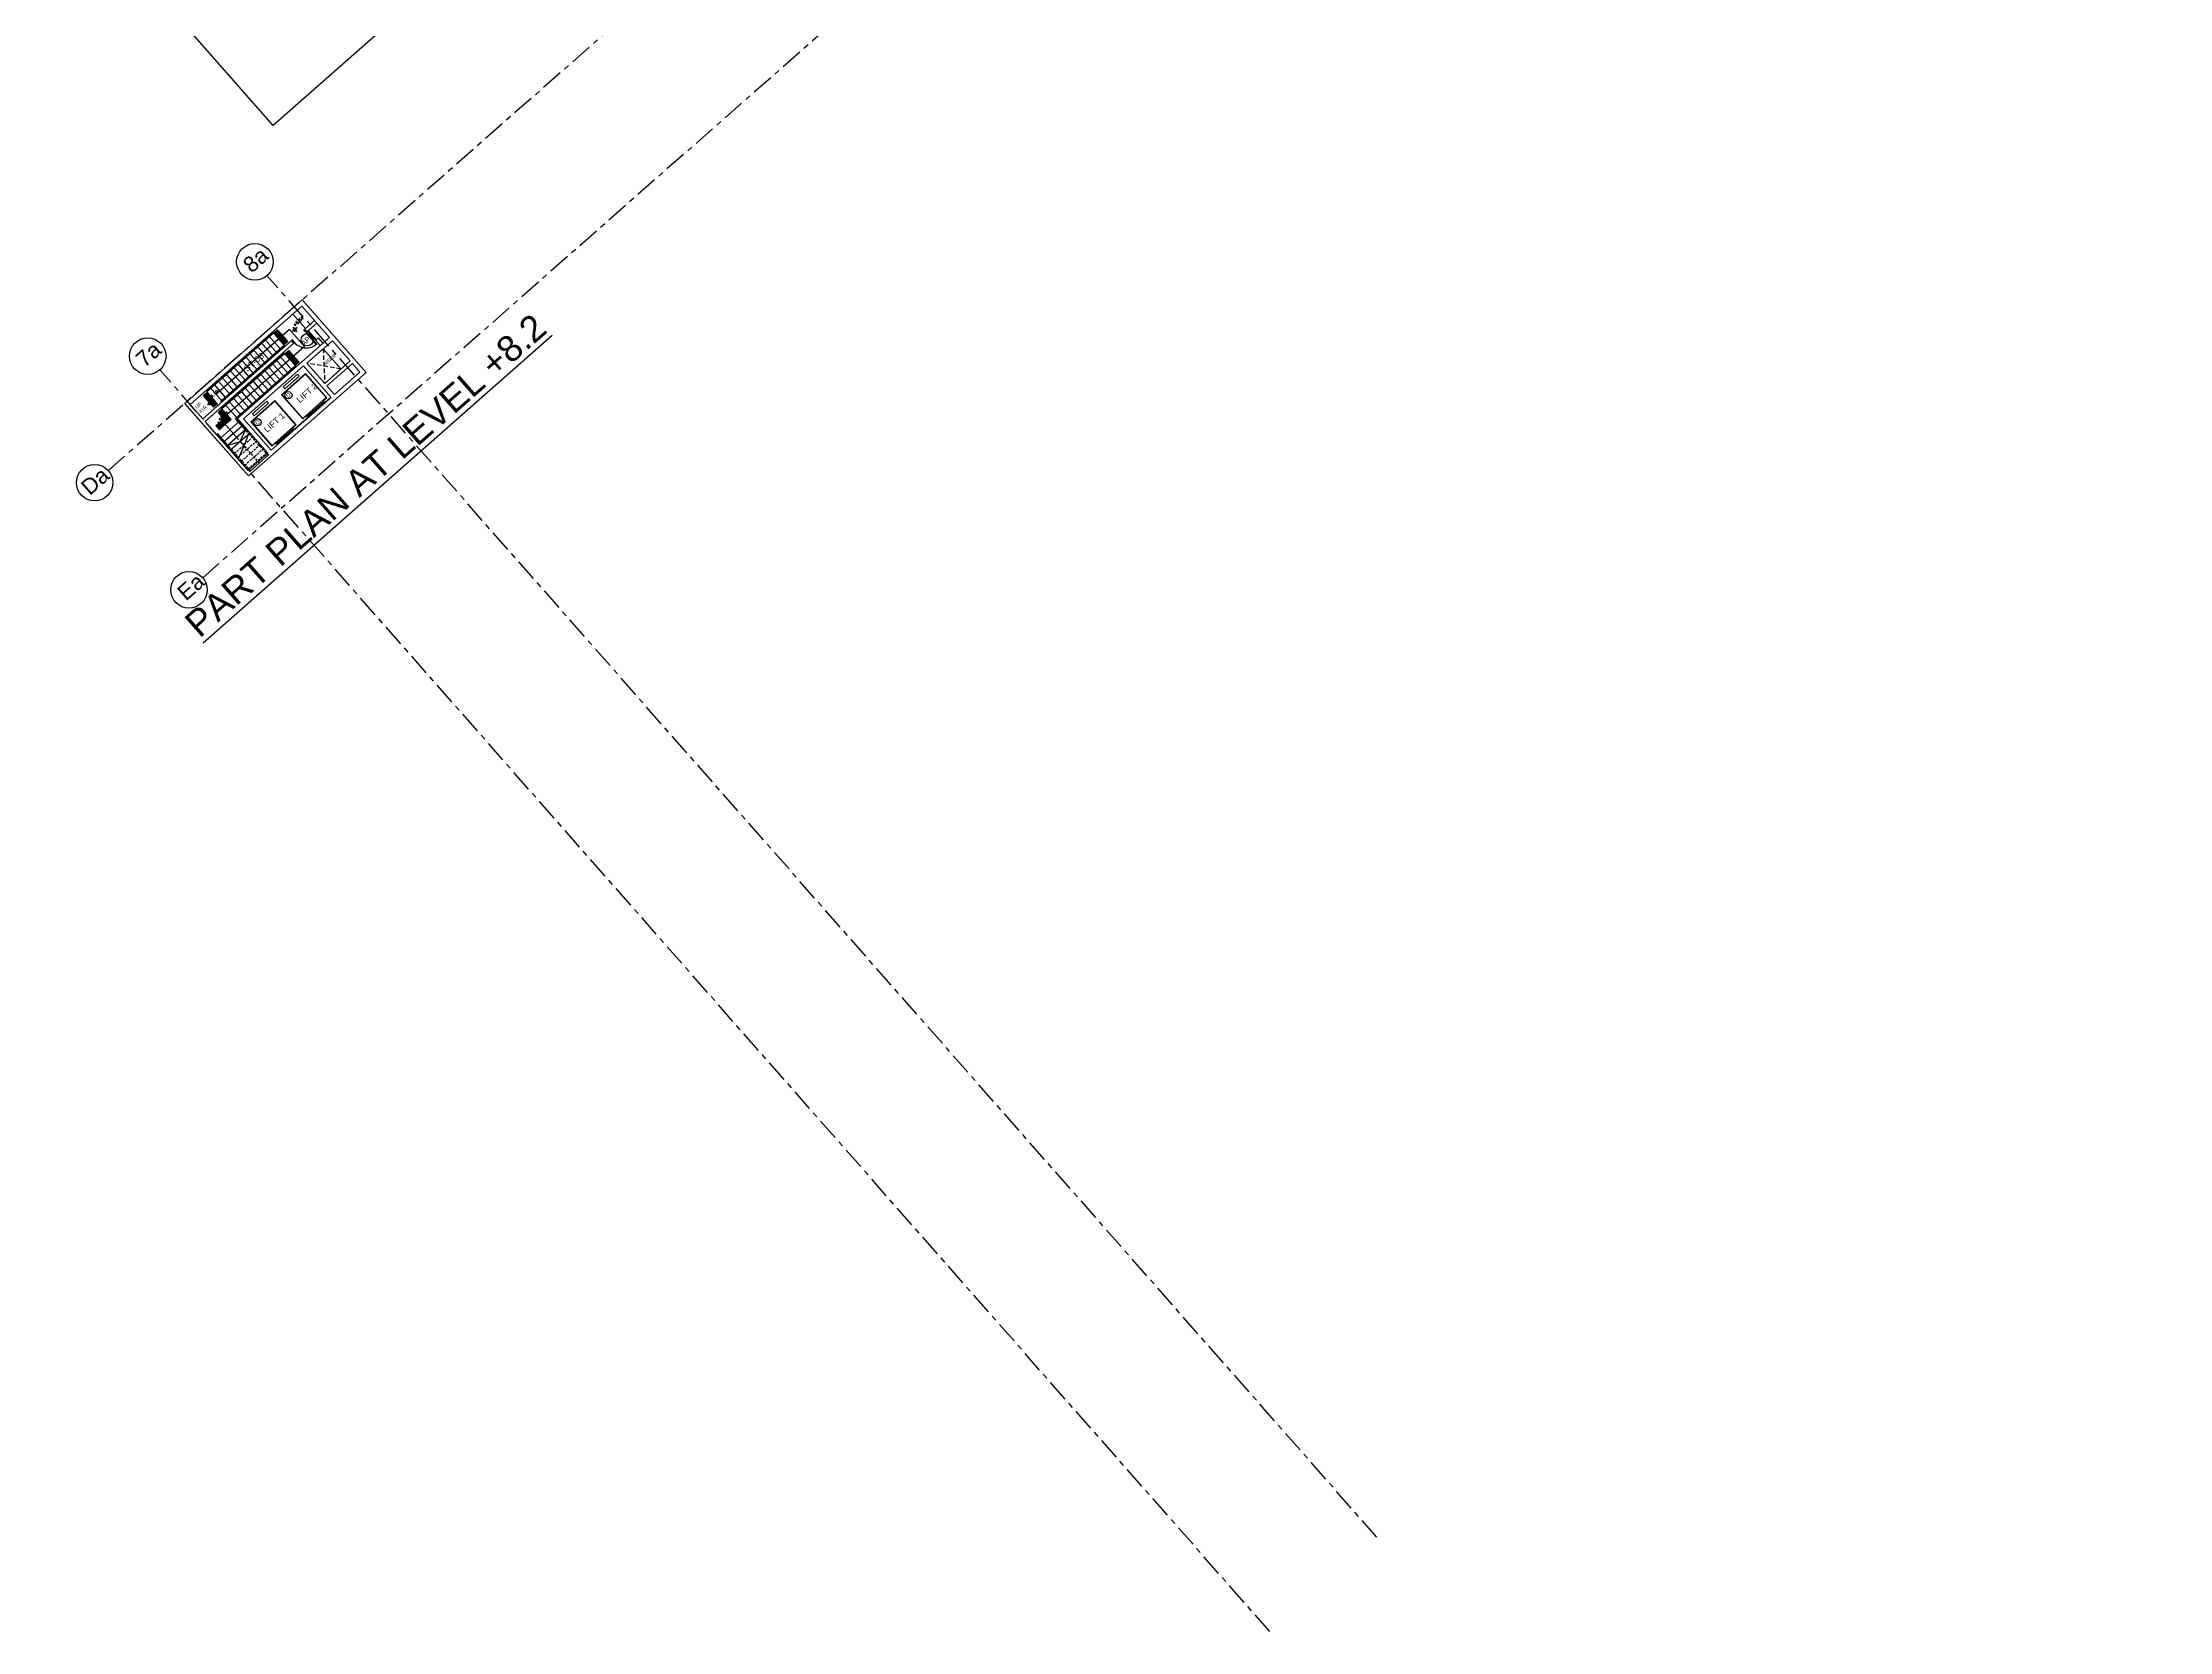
# Model space of a CAD drawing. Header units: millimetres. Extents: x 833681652 to 834427839, y 817425676 to 818089765.
# Drawn here: x 834305640 to 834427839, y 817820339 to 817911593 of the extents above; entities that cross this region are included whole.
import ezdxf
from ezdxf.enums import TextEntityAlignment as Align

# ---------------------------------------------------------------- set-up
doc = ezdxf.new("R2010")
doc.units = ezdxf.units.MM
doc.header["$LTSCALE"] = 100
doc.linetypes.add('Grid Line', pattern=[22.225, 12.7, -3.175, 3.175, -3.175])
doc.linetypes.add('HIDDENX2', pattern=[19.05, 12.7, -6.35])
for name, color, linetype in [('+C-201', 201, 'Continuous'), ('A-COLS', 3, 'Continuous'), ('DLN020__', 6, 'Continuous'), ('DLN0401_', 7, 'Continuous'), ('DLN051__', 7, 'Continuous'), ('DLN220__', 7, 'Continuous'), ('DLN240__', 1, 'Continuous'), ('DLN410__', 6, 'Continuous'), ('FITDOOR', 7, 'Continuous'), ('LEVEL', 7, 'Continuous'), ('MARK', 7, 'Continuous')]:
    doc.layers.add(name, color=color, linetype=linetype)
for name, color, linetype, lineweight in [('A-EQPM', 6, 'Continuous', 9), ('A-GENM', 6, 'Continuous', 9), ('A-WALL', 7, 'Continuous', 9), ('DLN040__', 3, 'Continuous', 0), ('Tactile', 251, 'Continuous', 5)]:
    doc.layers.add(name, color=color, linetype=linetype, lineweight=lineweight)
doc.styles.add('romans', font='romans.shx')
doc.styles.get("Standard").update_dxf_attribs({"font": 'swiss.ttf'})
doc.styles.add('Swis721tBT', font='swissl.ttf')

# ---------------------------------------------------------------- blocks, each defined once
blk = doc.blocks.new('A$C4CC613D4')
at = {"layer": 'DLN020__', "linetype": 'Grid Line'}
for p, q in [((-1750, -61505), (-1750, 35012)), ((6450, -61505), (6450, 35012))]:
    blk.add_line(p, q, dxfattribs=at)
blk = doc.blocks.new('A$C0D8621D4')
at = {"layer": 'DLN020__', "linetype": 'Continuous'}
for centre in [(0, 1050), (8200, 1050)]:
    blk.add_circle(centre, 1050, dxfattribs=at)
at = {"layer": 'DLN051__', "char_height": 900, "attachment_point": 1}
for s, insert in [('7a', (-593, 1558)), ('8a', (7607, 1558))]:
    blk.add_mtext_dynamic_manual_height_columns(s, width=1139.35, gutter_width=1, heights=[0], dxfattribs=dict(at, insert=insert))
blk = doc.blocks.new('A$C24A857F7')
at = {"layer": 'DLN020__', "linetype": 'Grid Line'}
for p, q in [((26218, 5300), (-66148, 5300)), ((26218, -2900), (-66148, -2900))]:
    blk.add_line(p, q, dxfattribs=at)
at = {"layer": 'DLN020__', "linetype": 'Continuous'}
for centre in [(-67198, 5300), (-67198, -2900)]:
    blk.add_circle(centre, 1050, dxfattribs=at)
at = {"layer": 'DLN051__', "char_height": 900, "attachment_point": 1}
for s, insert in [('Da', (-67922, 5808)), ('Ea', (-67773, -2392))]:
    blk.add_mtext_dynamic_manual_height_columns(s, width=1139.35, gutter_width=1, heights=[0], dxfattribs=dict(at, insert=insert))
blk = doc.blocks.new('turning 1')
at = {"layer": 'Tactile'}
blk.add_lwpolyline([(0, 0), (300, 0), (300, -300), (0, -300)], close=True, dxfattribs=at)
for centre in [(30, -30), (30, -90), (30, -150), (30, -210), (30, -270), (60, -60), (60, -120), (60, -180), (60, -240), (90, -30), (90, -90), (90, -150), (90, -210), (90, -270), (120, -60), (120, -120), (120, -180), (120, -240), (150, -30), (150, -90), (150, -150), (150, -210), (150, -270), (180, -60), (180, -120), (180, -180), (180, -240), (210, -30), (210, -90), (210, -150), (210, -210), (210, -270), (240, -60), (240, -120), (240, -180), (240, -240), (270, -30), (270, -90), (270, -150), (270, -210), (270, -270)]:
    blk.add_circle(centre, 11, dxfattribs=at)
blk = doc.blocks.new('A$C62367616')
at = {"layer": 'Tactile', "ltscale": 20, "rotation": 0.02040770575071527}
for p in [(0, 450), (0, 150), (0, -150)]:
    blk.add_blockref('turning 1', p, dxfattribs=at)
blk = doc.blocks.new('A$C654B2AA9')
at = {"layer": 'Tactile', "rotation": 179.9999999234705}
blk.add_blockref('A$C62367616', (300, 450), dxfattribs=at)
blk = doc.blocks.new('*X14')
at = {"color": 0}
for p, q in [((45956, 42700), (46156, 42700)), ((45956, 42694), (46156, 42694)), ((45957, 42688), (46156, 42688)), ((45957, 42681), (46156, 42681)), ((45958, 42675), (46156, 42675)), ((45959, 42669), (46156, 42669)), ((45960, 42662), (46156, 42662)), ((45962, 42656), (46156, 42656)), ((45964, 42650), (46156, 42650)), ((45965, 42644), (46156, 42644)), ((45968, 42638), (46156, 42638)), ((45970, 42631), (46156, 42631)), ((45973, 42625), (46156, 42625)), ((45975, 42619), (46156, 42619)), ((45978, 42612), (46156, 42612)), ((45982, 42606), (46156, 42606)), ((45986, 42600), (46156, 42600)), ((45990, 42594), (46156, 42594)), ((45994, 42588), (46156, 42588)), ((45999, 42581), (46156, 42581)), ((46004, 42575), (46156, 42575)), ((46009, 42569), (46156, 42569)), ((46015, 42562), (46156, 42562)), ((46022, 42556), (46156, 42556)), ((46029, 42550), (46156, 42550)), ((46037, 42544), (46156, 42544)), ((46047, 42538), (46156, 42538)), ((46057, 42531), (46156, 42531)), ((46069, 42525), (46156, 42525)), ((46083, 42519), (46156, 42519)), ((46102, 42512), (46156, 42512)), ((46133, 42506), (46156, 42506))]:
    blk.add_line(p, q, dxfattribs=at)
blk = doc.blocks.new('*X13')
at = {"color": 0}
for p, q in [((46156, 42900), (46200, 42900)), ((46156, 42894), (46222, 42894)), ((46156, 42888), (46238, 42888)), ((46156, 42881), (46250, 42881)), ((46156, 42875), (46261, 42875)), ((46156, 42869), (46271, 42869)), ((46156, 42862), (46279, 42862)), ((46156, 42856), (46287, 42856)), ((46156, 42850), (46294, 42850)), ((46156, 42844), (46300, 42844)), ((46156, 42838), (46306, 42838)), ((46156, 42831), (46311, 42831)), ((46156, 42825), (46316, 42825)), ((46156, 42819), (46320, 42819)), ((46156, 42812), (46324, 42812)), ((46156, 42806), (46328, 42806)), ((46156, 42800), (46332, 42800)), ((46156, 42794), (46335, 42794)), ((46156, 42788), (46338, 42788)), ((46156, 42781), (46341, 42781)), ((46156, 42775), (46343, 42775)), ((46156, 42769), (46345, 42769)), ((46156, 42762), (46347, 42762)), ((46156, 42756), (46349, 42756)), ((46156, 42750), (46351, 42750)), ((46156, 42744), (46352, 42744)), ((46156, 42738), (46353, 42738)), ((46156, 42731), (46354, 42731)), ((46156, 42725), (46355, 42725)), ((46156, 42719), (46355, 42719)), ((46156, 42712), (46356, 42712)), ((46156, 42706), (46356, 42706))]:
    blk.add_line(p, q, dxfattribs=at)
blk = doc.blocks.new('ELFIN')
at = {"layer": 'LEVEL'}
for p, q in [((0, 0), (-0.5, 0)), ((0, 0.5), (0, 0)), ((0, 0), (0, -0.5)), ((0.5, 0), (0, 0))]:
    blk.add_line(p, q, dxfattribs=at)
for start, end in [(90, 180), (180, 270), (0, 90), (270, 0)]:
    blk.add_arc((0, 0), 0.25, start, end, dxfattribs=at)
at = {"layer": 'LEVEL', "xscale": 0.00125, "yscale": 0.00125, "zscale": 0.00125}
for name in ['*X13', '*X14']:
    blk.add_blockref(name, (-57.69, -53.38), dxfattribs=at)
at = {"layer": 'LEVEL', "style": 'romans'}
blk.add_attdef('ELFIN', (0.25, 0.35), '', height=0.5, dxfattribs=at)
blk = doc.blocks.new('A$C385243F0')
at = {"layer": 'Tactile', "xscale": -1, "rotation": 8.815955965246758e-08}
blk.add_blockref('A$C62367616', (0, 450), dxfattribs=at)
blk = doc.blocks.new('A$C456E18C3')
at = {"layer": 'A-EQPM'}
for p, q in [((12, -650, 0), (12, 650, 0)), ((30, 51, 0), (30, 600, 0)), ((59, -650, 0), (59, 650, 0)), ((77, 51, 0), (77, 600, 0))]:
    blk.add_line(p, q, dxfattribs=at)
at = {"layer": 'A-GENM'}
for p, q in [((49, 650, 0), (12, 650, 0)), ((49, 600, 0), (12, 600, 0)), ((49, 51, 0), (12, 51, 0)), ((49, 1, 0), (12, 1, 0)), ((49, 650, 0), (49, 1, 0)), ((96, 650, 0), (59, 650, 0)), ((96, 600, 0), (59, 600, 0)), ((96, 51, 0), (59, 51, 0)), ((96, 1, 0), (59, 1, 0)), ((96, 650, 0), (96, 1, 0)), ((149, 675, 0), (106, 675, 0)), ((106, 675, 0), (106, 650, 0)), ((174, 650, 0), (106, 650, 0)), ((106, -650, 0), (106, 650, 0)), ((149, 650, 0), (149, 925, 0)), ((149, 925, 0), (1999, 925, 0)), ((174, -900, 0), (174, 900, 0)), ((174, 900, 0), (1974, 900, 0)), ((1974, 900, 0), (1974, -900, 0)), ((1999, 925, 0), (1999, -925, 0)), ((1999, 750, 0), (1999, -750, 0)), ((49, -1, 0), (12, -1, 0)), ((49, -51, 0), (12, -51, 0)), ((49, -600, 0), (12, -600, 0)), ((49, -650, 0), (12, -650, 0)), ((30, -600, 0), (30, -51, 0)), ((49, -1, 0), (49, -650, 0)), ((96, -1, 0), (59, -1, 0)), ((96, -51, 0), (59, -51, 0)), ((96, -600, 0), (59, -600, 0)), ((96, -650, 0), (59, -650, 0)), ((77, -600, 0), (77, -51, 0)), ((96, -1, 0), (96, -650, 0)), ((174, -650, 0), (106, -650, 0)), ((106, -650, 0), (106, -675, 0)), ((149, -675, 0), (106, -675, 0)), ((149, -925, 0), (149, -650, 0)), ((1999, -925, 0), (149, -925, 0)), ((1974, -900, 0), (174, -900, 0))]:
    blk.add_line(p, q, dxfattribs=at)
blk.add_lwpolyline([(2124, 550), (2274, 550), (2274, -550), (2124, -550)], close=True, dxfattribs=at)
at = {"layer": 'A-WALL', "color": 1}
blk.add_line((0, 650, 0), (0, -650, 0), dxfattribs=at)
blk = doc.blocks.new('A$C5762321E')
at = {"layer": 'DLN040__', "color": 0, "insert": (1165497791, 63639776, -1), "char_height": 200, "attachment_point": 3, "rotation": 360}
blk.add_mtext_dynamic_manual_height_columns('RISER', width=1808.19, gutter_width=1, heights=[0], dxfattribs=at)
blk = doc.blocks.new('A$C034763DE')
at = {"layer": 'A-WALL'}
blk.add_blockref('A$C5762321E', (0, 0), dxfattribs=at)
blk = doc.blocks.new('DR1CD-flat-25')
at = {"layer": 'FITDOOR'}
for p, q in [((-900, 0), (-900, 45)), ((0, 45), (-900, 45)), ((0, 0), (0, 45)), ((-900, 0), (0, 0))]:
    blk.add_line(p, q, dxfattribs=at)
blk = doc.blocks.new('DR1CM-flat-23')
at = {"layer": 'FITDOOR', "color": 6}
blk.add_arc((0, 0), 900, 90, 180, dxfattribs=at)
blk = doc.blocks.new('DLN-Single Door - Opening 2 - 950 x2138 _WH_-1922936-Car Park_B2_F-flat-23')
at = {"layer": 'A-WALL', "lineweight": 25}
for p, q in [((-100, 500), (100, 500)), ((-100, -500), (100, -500))]:
    blk.add_line(p, q, dxfattribs=at)
at = {"layer": 'FITDOOR'}
for p, q in [((-100, 450), (-100, 500)), ((-100, 500), (-63, 500)), ((-100, 450), (-25, 450)), ((-63, 488), (-63, 500)), ((-25, 437), (-25, 450)), ((-25, 437), (100, 437)), ((62, 500), (100, 500)), ((62, 488), (62, 500)), ((100, 437), (100, 500)), ((-100, -450), (-25, -450)), ((-100, -450), (-100, -500)), ((-100, -500), (-63, -500)), ((-63, -488), (-63, -500)), ((-25, -438), (100, -438)), ((-25, -438), (-25, -450)), ((62, -488), (62, -500)), ((62, -500), (100, -500)), ((100, -438), (100, -500))]:
    blk.add_line(p, q, dxfattribs=at)
at = {"layer": 'A-WALL'}
for name in ['DR1CM-flat-23', 'DR1CD-flat-25']:
    blk.add_blockref(name, (-100, -450), dxfattribs=at)
blk = doc.blocks.new('DLN-Single Door - Opening 5 -  950 x 2025 _WH_-1665005-Car Park_B2_F-flat-23')
at = {"layer": 'A-WALL'}
blk.add_blockref('DLN-Single Door - Opening 2 - 950 x2138 _WH_-1922936-Car Park_B2_F-flat-23', (0, 5), dxfattribs=at)
blk = doc.blocks.new('A$C73E368C2')
at = {"layer": 'A-WALL', "rotation": 89.99998046238247}
blk.add_blockref('DLN-Single Door - Opening 5 -  950 x 2025 _WH_-1665005-Car Park_B2_F-flat-23', (1165497061, 63641848, 0), dxfattribs=at)
blk = doc.blocks.new('DRNO')
at = {"layer": 'MARK'}
blk.add_circle((0, 0), 1, dxfattribs=at)
at = {"layer": 'MARK', "style": 'romans'}
blk.add_attdef('DRNO', text='', height=0.6, dxfattribs=at).set_placement((0, 0), align=Align.MIDDLE)

msp = doc.modelspace()

# ---------------------------------------------------------------- hatches: boundary and pattern name
at = {"layer": '+C-201'}
h = msp.add_hatch(color=256, dxfattribs=at)
h.dxf.hatch_style = 1
h.paths.add_polyline_path([(834320871.3, 817895020.9), (834320908.8, 817895053.9), (834321371.3, 817894528.4), (834321333.8, 817894495.4)])
h = msp.add_hatch(color=256, dxfattribs=at)
h.dxf.hatch_style = 1
h.paths.add_polyline_path([(834319524.6, 817894208.6), (834315867.9, 817890991.2), (834315894.3, 817890961.2), (834319551, 817894178.5)])
h = msp.add_hatch(color=256, dxfattribs=at)
h.dxf.hatch_style = 1
h.paths.add_polyline_path([(834315907.5, 817890599), (834319510.8, 817893770.1), (834319537.3, 817893740.1), (834315934, 817890568.9)])
h = msp.add_hatch(color=256, dxfattribs=at)
h.dxf.hatch_style = 1
h.paths.add_polyline_path([(834320158.2, 817893034.6), (834316750.1, 817890035.2), (834316720.1, 817890008.7), (834317499.6, 817889122.9), (834317529.7, 817889149.3), (834316776.5, 817890005.1), (834320184.6, 817893004.5)])
h = msp.add_hatch(color=256, dxfattribs=at)
h.dxf.hatch_style = 1
h.paths.add_polyline_path([(834315670.9, 817889112), (834315700.9, 817889138.4), (834316890.1, 817887787.2), (834316860.1, 817887760.8)])

# ---------------------------------------------------------------- linework, layer by layer
at = {"color": 2}
msp.add_lwpolyline([(834427839, 818002704.1), (834318889.5, 817906820.3), (834242269.6, 817993880.9), (834351219.2, 818089764.7)], close=True, dxfattribs=at)
at = {"layer": 'A-COLS'}
for p, q in [((834320871.3, 817895020.9, -0.4), (834321598, 817894195.1, -0.4)), ((834321333.8, 817894495.4, -0.4), (834321483.9, 817894627.5, -0.4)), ((834321483.9, 817894627.5, -0.4), (834321748.2, 817894327.3, -0.4)), ((834322187, 817891183.4, -0.1), (834319991.3, 817889250.9, -0.1))]:
    msp.add_line(p, q, dxfattribs=at)
at = {"layer": 'A-WALL', "color": 3}
for p, q in [((834313806.1, 817890867.7, 0), (834320562.2, 817896813.6, 0.1)), ((834314121.4, 817890812.2, 0.1), (834320539.7, 817896460.8, 0.1)), ((834322125.3, 817894659.2, 0), (834320539.7, 817896460.8, 0.1)), ((834324228.9, 817892647.4, 0), (834320595.3, 817896776.1, 0.1)), ((834314848.2, 817889986.3, 0.1), (834319950.9, 817894477.2, -0.4)), ((834320083, 817894327.1, -0.4), (834314980.3, 817889836.2, 0.1)), ((834317491.1, 817890580.7, 0), (834322125.3, 817894659.2, 0)), ((834319950.9, 817894477.2, -0.4), (834320083.2, 817894327.2, -0.4)), ((834317472.7, 817886701.4, -0.1), (834313839.1, 817890830.2, 0)), ((834314848.2, 817889986.3, 0.1), (834314121.4, 817890812.2, 0.1)), ((834316833, 817890001.5, 0), (834317489.8, 817890579.6, 0)), ((834318550.7, 817888049.7, -0.1), (834316833, 817890001.6, 0)), ((834318550.7, 817888049.7, -0.1), (834316833, 817890001.5)), ((834317424.7, 817887058.8, 0.1), (834314982.6, 817889833.6, 0.1)), ((834318649.8, 817887937.1, -0.1), (834317523.8, 817886946.1, 0.1))]:
    msp.add_line(p, q, dxfattribs=at)
at = {"layer": 'A-WALL'}
for p, q in [((834320739.2, 817895171, -0.4), (834320012.4, 817895996.8)), ((834320701.7, 817895137.9, -0.4), (834321266.5, 817895635, 0.1)), ((834320833.8, 817894987.8, -0.4), (834321398.6, 817895484.9, 0.1)), ((834320623.5, 817893337.5, -3.1), (834320623.9, 817893337.9, -3.1)), ((834320623.9, 817893337.8, 0), (834320623.9, 817893337.9, 0))]:
    msp.add_line(p, q, dxfattribs=at)
for points in [[(834320562.2, 817896813.6), (834313806.1, 817890867.7), (834317472.7, 817886701.4), (834324228.9, 817892647.4)], [(834320083.2, 817894327.2), (834319950.9, 817894477.2), (834314848.2, 817889986.3), (834314121.4, 817890812.2), (834320539.7, 817896460.8), (834322125.3, 817894659.2), (834317491.1, 817890580.7), (834316833, 817890001.6), (834318550.7, 817888049.7), (834318583.7, 817888012.2), (834317457.7, 817887021.2), (834314980.3, 817889836.2)], [(834320826.7, 817893183.2), (834321762.9, 817894006.7), (834322787.5, 817892844.6), (834321850.7, 817892019.7)], [(834320639, 817893018), (834322224.5, 817891216.4), (834318771.4, 817888177.4), (834317185.8, 817889979)], [(834321982.8, 817891869.5), (834323446.6, 817893157.8), (834323876, 817892669.9), (834322412.2, 817891381.6)]]:
    msp.add_lwpolyline(points, close=True, dxfattribs=at)
at = {"layer": 'A-WALL', "color": 3, "elevation": 0}
msp.add_lwpolyline([(834320826.7, 817893183.2), (834322290.5, 817894471.5), (834323314.5, 817893307.9), (834321850.7, 817892019.7)], close=True, dxfattribs=at)
at = {"layer": 'A-WALL', "color": 3}
for points in [[(834322224.5, 817891216.4), (834318771.4, 817888177.4), (834317185.8, 817889979), (834320639, 817893018)], [(834323446.6, 817893157.8), (834321982.8, 817891869.5), (834322412.2, 817891381.6), (834323876, 817892669.9)]]:
    msp.add_lwpolyline(points, close=True, dxfattribs=at)
msp.add_lwpolyline([(834317472.7, 817886701.4), (834324228.9, 817892647.4)], dxfattribs=at)
at = {"layer": 'A-WALL', "color": 3, "elevation": 0.1}
msp.add_lwpolyline([(834314980.3, 817889836.2), (834317424.7, 817887058.8)], dxfattribs=at)
at = {"layer": 'DLN0401_', "color": 0}
msp.add_circle((834320843.2, 817894520.3), 350, dxfattribs=at)
at = {"layer": 'DLN220__', "color": 4, "linetype": 'HIDDENX2', "ltscale": 0.2}
for p, q in [((834321763.4, 817894007.2, -0.3), (834321850.7, 817892019.7, 2)), ((834322787.2, 817892843.9, 0), (834320826.6, 817893183.3, 0.1))]:
    msp.add_line(p, q, dxfattribs=at)
at = {"layer": 'DLN240__', "color": 1}
for p, q in [((834315053.5, 817891583.6, -0.1), (834318874.9, 817894946.8, -0.1)), ((834315082.1, 817891551.1, -0.1), (834318903.5, 817894914.3, -0.1)), ((834319833, 817895106.1, -0.3), (834315610.8, 817891390.2, -0.1)), ((834319352.2, 817893950.3, -0.1), (834318625.5, 817894776.1, -0.1)), ((834319352.2, 817893950.3, -0.1), (834318625.5, 817894776.1, -0.1)), ((834320691.9, 817894130.3, -0.3), (834319833, 817895106.1, -0.3)), ((834315897.9, 817891017.6, -0.1), (834319524.6, 817894208.6, -0.1)), ((834320691.9, 817894130.3, -0.3), (834315906.6, 817889918.9, -0.3)), ((834315907.5, 817890599, -0.7), (834319510.8, 817893770.1, -0.7)), ((834315934, 817890569, -0.6), (834319537.3, 817893740.1, -0.6)), ((834315947.8, 817891007.4, -0.1), (834319549.9, 817894179.8, -0.1)), ((834318001, 817892761.1, -0.1), (834317274.3, 817893586.9, -0.1)), ((834318001, 817892761.1, -0.1), (834317274.3, 817893586.9, -0.1)), ((834318226.2, 817892959.3, -0.1), (834317499.5, 817893785.1, -0.1)), ((834318226.2, 817892959.3, -0.1), (834317499.5, 817893785.1, -0.1)), ((834318451.4, 817893157.5, -0.1), (834317724.7, 817893983.3, -0.1)), ((834318451.4, 817893157.5, -0.1), (834317724.7, 817893983.3, -0.1)), ((834318676.6, 817893355.7, -0.1), (834317949.9, 817894181.5, -0.1)), ((834318676.6, 817893355.7, -0.1), (834317949.9, 817894181.5, -0.1)), ((834318901.8, 817893553.9, -0.1), (834318175.1, 817894379.7, -0.1)), ((834318901.8, 817893553.9, -0.1), (834318175.1, 817894379.7, -0.1)), ((834318901.8, 817893553.9, -0.1), (834318175.1, 817894379.7, -0.1)), ((834319127, 817893752.1, -0.1), (834318400.3, 817894577.9, -0.1)), ((834319127, 817893752.1, -0.1), (834318400.3, 817894577.9, -0.1)), ((834319985.9, 817892776.3, 0), (834319259.2, 817893602, -0.7)), ((834319510.8, 817893770.1, -0.7), (834319537.3, 817893740.1, 0.2)), ((834319524.6, 817894208.6, -0.1), (834319549.9, 817894179.8, -0.1)), ((834316649.8, 817891572, -0.1), (834315923.1, 817892397.7, -0.1)), ((834316649.8, 817891572, -0.1), (834315923.1, 817892397.7, -0.1)), ((834316875, 817891770.2, -0.1), (834316148.3, 817892595.9, -0.1)), ((834316875, 817891770.2, -0.1), (834316148.3, 817892595.9, -0.1)), ((834317100.2, 817891968.4, -0.1), (834316373.5, 817892794.1, -0.1)), ((834317100.2, 817891968.4, -0.1), (834316373.5, 817892794.1, -0.1)), ((834317325.4, 817892166.5, -0.1), (834316598.7, 817892992.3, -0.1)), ((834317325.4, 817892166.5, -0.1), (834316598.7, 817892992.3, -0.1)), ((834316720.1, 817890008.7, -0.1), (834320158.2, 817893034.6, 0)), ((834316776.5, 817890005.1, 0), (834320184.6, 817893004.5, 0)), ((834317550.6, 817892364.7, -0.1), (834316823.9, 817893190.5, -0.1)), ((834317550.6, 817892364.7, -0.1), (834316823.9, 817893190.5, -0.1)), ((834317775.8, 817892562.9, -0.1), (834317049.1, 817893388.7, -0.1)), ((834317775.8, 817892562.9, -0.1), (834317049.1, 817893388.7, -0.1)), ((834317775.8, 817892562.9, 0), (834317775.8, 817892563, 0)), ((834318634.6, 817891587.1, 0.5), (834317907.9, 817892412.8, -0.2)), ((834318859.8, 817891785.3, 0.5), (834318133.1, 817892611, -0.2)), ((834318859.8, 817891785.3, 0.5), (834318133.1, 817892611, -0.2)), ((834319085, 817891983.5, 0.5), (834318358.3, 817892809.2, -0.2)), ((834319310.2, 817892181.7, 0), (834318583.5, 817893007.4, -0.7)), ((834319310.2, 817892181.7, 0), (834318583.5, 817893007.4, -0.7)), ((834319310.3, 817892181.6), (834318583.6, 817893007.4, -0.7)), ((834319535.4, 817892379.9, 0), (834318808.7, 817893205.6, -0.7)), ((834319535.4, 817892379.9, 0), (834318808.7, 817893205.6, -0.7)), ((834318910.3, 817893241.6, 0), (834318910.2, 817893241.6, 0)), ((834318910.3, 817893241.6), (834318910.3, 817893241.6)), ((834319760.6, 817892578.1, 0), (834319033.9, 817893403.8, -0.7)), ((834320158.2, 817893034.6, 0), (834320184.6, 817893004.5, 0.8)), ((834320258.5, 817892683.2, -0.3), (834320258.5, 817892683.2, -0.3)), ((834315974.2, 817890977.4, -0.1), (834315247.4, 817891803.1, -0.1)), ((834316199.4, 817891175.6, -0.1), (834315472.6, 817892001.3, -0.1)), ((834316199.4, 817891175.6, -0.1), (834315472.6, 817892001.3, -0.1)), ((834316424.6, 817891373.8, -0.1), (834315697.8, 817892199.5, -0.1)), ((834316424.6, 817891373.8, -0.1), (834315697.8, 817892199.5, -0.1)), ((834317283.4, 817890397.9, 0.5), (834316556.7, 817891223.6, -0.2)), ((834317508.6, 817890596.1, 0.5), (834316781.9, 817891421.8, -0.2)), ((834317508.6, 817890596.1, 0.5), (834316781.9, 817891421.8, -0.2)), ((834317733.8, 817890794.3, 0.5), (834317007.1, 817891620, -0.2)), ((834317959, 817890992.5, 0.5), (834317232.3, 817891818.2, -0.2)), ((834318184.2, 817891190.7, 0.5), (834317457.5, 817892016.4, -0.2)), ((834318184.2, 817891190.7, 0.5), (834317457.5, 817892016.4, -0.2)), ((834318409.4, 817891388.9, 0.5), (834317682.7, 817892214.6, -0.2)), ((834316914.1, 817888774.1, -0.2), (834315906.6, 817889918.9, -0.3)), ((834315907.5, 817890599, -0.7), (834315934, 817890569, -0.6)), ((834316833, 817890001.5), (834316106.3, 817890827.2, 0)), ((834317058.2, 817890199.7, 0.5), (834316331.5, 817891025.4, -0.2)), ((834317433.6, 817889198, -0.1), (834316720, 817890008.8, -0.1)), ((834317463.6, 817889224.4, 0), (834316776.5, 817890005.1, 0)), ((834315700.9, 817889138.4, 0.1), (834315670.9, 817889112, 0.1)), ((834316397.6, 817888286.3, 0.1), (834315670.9, 817889112, 0.1)), ((834316427.6, 817888312.7, 0.1), (834315700.9, 817889138.4, 0.1)), ((834316965.1, 817889851.4), (834315839.1, 817888860.4, 0.1)), ((834315869.1, 817888886.8, 0.1), (834315899.1, 817888913.2, 0.1)), ((834317163.3, 817889626.2), (834316037.3, 817888635.2, 0.1)), ((834317163.3, 817889626.2), (834316037.3, 817888635.2, 0.1)), ((834317361.5, 817889401), (834316235.5, 817888410, 0.1)), ((834317559.7, 817889175.8), (834316433.7, 817888184.8, 0.1)), ((834317515.9, 817889225.6, 0), (834317237.6, 817888509.7, -0.1)), ((834317180.7, 817888364.7, -0.1), (834316879, 817887678.7, 0))]:
    msp.add_line(p, q, dxfattribs=at)
at = {"layer": 'DLN240__'}
for p, q in [((834318903.5, 817894914.3, -0.1), (834318874.9, 817894946.8, -0.1)), ((834315053.5, 817891583.6, -0.1), (834315082.1, 817891551.1, -0.1)), ((834315921.2, 817890930.7, 0.3), (834315894.3, 817890961.2, -0.1))]:
    msp.add_line(p, q, dxfattribs=at)
at = {"layer": 'DLN240__', "color": 1, "linetype": 'HIDDENX2', "ltscale": 0.1}
for p, q in [((834317757.9, 817888950.6), (834316631.9, 817887959.6, 0.1)), ((834317956.1, 817888725.4), (834316830.1, 817887734.4, 0.1)), ((834316996.7, 817888680.3, 0), (834318086.8, 817887441.6)), ((834318589.7, 817887884.3, -0.1), (834317499.6, 817889122.9, -0.1)), ((834318619.8, 817887910.7, -0.1), (834317529.7, 817889149.3, 0)), ((834317553.8, 817886972.6, 0.1), (834316463.7, 817888211.2, 0.1)), ((834317583.8, 817886999, 0.1), (834316493.7, 817888237.6, 0.1)), ((834318154.3, 817888500.1), (834317028.3, 817887509.2, 0.1)), ((834318352.5, 817888274.9), (834317226.5, 817887284, 0.1)), ((834318550.7, 817888049.7), (834317424.7, 817887058.7, 0.1)), ((834318550.7, 817888049.7), (834317424.7, 817887058.7, 0.1))]:
    msp.add_line(p, q, dxfattribs=at)
at = {"layer": 'DLN240__', "color": 0}
for p, q in [((834317237.6, 817888509.7, -0.1), (834317085.3, 817888579.6, -0.1)), ((834317085.3, 817888579.6, -0.1), (834317341.7, 817888290.8, -0.1)), ((834317341.7, 817888290.8, -0.1), (834317180.7, 817888364.7, -0.1))]:
    msp.add_line(p, q, dxfattribs=at)
at = {"layer": 'DLN240__', "color": 3, "elevation": 0}
msp.add_lwpolyline([(834316295.5, 817888462.8), (834316996.7, 817888680.3), (834317301.5, 817889348.1)], dxfattribs=at)
at = {"layer": 'DLN240__', "extrusion": (-3.02087e-05, -2.6586e-05, 1)}
for centre in [(834315924, 817890986.6, -46948.1), (834315973.8, 817890976.4, -46948.1)]:
    msp.add_arc(centre, 40, 131.341166, 221.350265, dxfattribs=at)
at = {"layer": 'DLN410__'}
for p, q in [((834321333.8, 817894495.4, -0.4), (834320871.3, 817895020.9, -0.4)), ((834321352.5, 817894511.9, -0.4), (834320890.1, 817895037.4, -0.4)), ((834321371.3, 817894528.4, -0.4), (834320908.8, 817895053.9, -0.4))]:
    msp.add_line(p, q, dxfattribs=at)
at = {"layer": 'Tactile', "elevation": -0.4}
msp.add_lwpolyline([(834315947.8, 817890553.3), (834315722.6, 817890355.1), (834315854, 817890205.7), (834316079.2, 817890403.9)], close=True, dxfattribs=at)
at = {"layer": 'Tactile'}
for centre in [(834315777.5, 817890338.1, -0.4), (834315780.2, 817890380.4, -0.4), (834315817.1, 817890293.1, -0.4), (834315819.8, 817890335.4, -0.4), (834315822.5, 817890377.7, -0.4), (834315825.2, 817890420.1, -0.4), (834315856.7, 817890248, -0.4), (834315859.4, 817890290.4, -0.4), (834315862.1, 817890332.7, -0.4), (834315864.8, 817890375, -0.4), (834315867.5, 817890417.4, -0.4), (834315870.2, 817890459.7, -0.4), (834315901.8, 817890287.7, -0.4), (834315904.5, 817890330, -0.4), (834315907.2, 817890372.3, -0.4), (834315909.9, 817890414.7, -0.4), (834315912.6, 817890457, -0.4), (834315915.3, 817890499.4, -0.4), (834315946.8, 817890327.3, -0.4), (834315949.5, 817890369.6, -0.4), (834315952.2, 817890412, -0.4), (834315954.9, 817890454.3, -0.4), (834315957.6, 817890496.7, -0.4), (834315991.9, 817890366.9, -0.4), (834315994.6, 817890409.3, -0.4), (834315997.3, 817890451.6, -0.4), (834316036.9, 817890406.6, -0.4)]:
    msp.add_circle(centre, 11, dxfattribs=at)

# ---------------------------------------------------------------- block references
for name, p, rotation in [('A$C73E368C2', (1445064.5, 121927.2), 41.35026354802992), ('A$C654B2AA9', (834320152.8, 817893040.8, 0.1), 41.35026354802992), ('A$C034763DE', (1445150.9, 122003.2), 41.35026354802992), ('A$C385243F0', (834316277.4, 817890178.7, -0.4), 131.3502635480299)]:
    msp.add_blockref(name, p, dxfattribs=dict(rotation=rotation))
at = {"layer": 'A-WALL', "rotation": 131.3502635310012}
for p in [(834321380, 817890473.2, 0.1), (834319615.9, 817888920.6, 0)]:
    msp.add_blockref('A$C456E18C3', p, dxfattribs=at)
at = {"layer": 'DLN410__', "rotation": 41.35026354802992}
for name, p in [('A$C24A857F7', (834362581.7, 817926733.8)), ('A$C0D8621D4', (834312378.2, 817892792.9)), ('A$C4CC613D4', (834336823, 817867666))]:
    msp.add_blockref(name, p, dxfattribs=at)
at = {"layer": 'LEVEL', "xscale": 349.9999999999998, "yscale": 349.9999999999998, "zscale": 349.9999999999998, "rotation": 41.35026354802992}
for p, values in [((834320132.9, 817895111.4, -0.3), {'ELFIN': '+6.64'}), ((834315247.2, 817890891.5), {'ELFIN': '+4.10'}), ((834315836, 817889688.2), {'ELFIN': '+9.01'})]:
    msp.add_blockref('ELFIN', p, dxfattribs=at).add_auto_attribs(values)
at = {"layer": 'MARK'}
ref = msp.add_blockref('DRNO', (834319765.2, 817891334.2, 0.1), dxfattribs=dict(at, xscale=209.208317563567, yscale=209.208317563567, zscale=209.208317563567, rotation=41.35026348717842))
ref.add_attrib('DRNO', 'D', dxfattribs={"height": 236.7, "rotation": 41.350265, "width": 0.8}).set_placement((834319765.2, 817891334.2, 0.1), align=Align.MIDDLE)
ref = msp.add_blockref('DRNO', (834317993.2, 817889783.2, 0.1), dxfattribs=dict(at, xscale=209.208317563567, yscale=209.208317563567, zscale=209.208317563567, rotation=41.35026348717842))
ref.add_attrib('DRNO', 'D', dxfattribs={"height": 236.7, "rotation": 41.350265, "width": 0.8}).set_placement((834317993.2, 817889783.2, 0.1), align=Align.MIDDLE)
at = {"layer": 'Tactile', "xscale": -1, "rotation": 41.35026363618951}
msp.add_blockref('A$C62367616', (834319439.8, 817894759, -0.1), dxfattribs=at)
at = {"layer": 'Tactile', "rotation": 221.3502634715003}
msp.add_blockref('A$C62367616', (834315392.1, 817891184.6, -0.1), dxfattribs=at)
at = {"layer": 'Tactile', "ltscale": 20, "extrusion": (0, 0, -1), "rotation": 318.6701440695613}
for p, zscale in [((-834316079.2, 817890403.9, 0.4), -0.9999999999999993), ((-834316277.4, 817890178.7, 0.4), -0.9999999999999996)]:
    msp.add_blockref('turning 1', p, dxfattribs=dict(at, zscale=zscale))

# ---------------------------------------------------------------- texts
at = {"layer": 'DLN0401_', "color": 3}
msp.add_text('%%UPART PLAN AT LEVEL +8.2', height=1500, rotation=41.350197, dxfattribs=at).set_placement((834314661.6, 817877346.7, 0.1))
at = {"layer": 'DLN0401_', "style": 'Swis721tBT'}
msp.add_text('AP1', height=300, rotation=41.350197, dxfattribs=at).set_placement((834320843.2, 817894520.3), align=Align.MIDDLE_CENTER)
at = {"layer": 'DLN040__', "color": 0, "linetype": 'HIDDENX2', "insert": (834317166.2, 817892933.9, -0.2), "char_height": 350, "attachment_point": 1, "rotation": 41.350264}
msp.add_mtext_dynamic_manual_height_columns('ST-03', width=1272.488, gutter_width=1, heights=[0], dxfattribs=at)
at = {"layer": 'DLN040__', "color": 0, "char_height": 350, "attachment_point": 3, "rotation": 41.350264}
for s, width, insert in [('LIFT 2', 1808.189, (834321248.8, 817892073.2, 0.1)), ('LIFT 2', 1808.189, (834321248.8, 817892073.2, 0.1)), ('LIFT 1', 1477.166, (834319372.6, 817890372.8, 0.1)), ('LIFT 1', 1477.166, (834319372.6, 817890372.8, 0.1))]:
    msp.add_mtext_dynamic_manual_height_columns(s, width=width, gutter_width=1, heights=[0], dxfattribs=dict(at, insert=insert))
at = {"layer": 'DLN040__', "color": 2, "insert": (834314375.4, 817890690.8, 0.1), "char_height": 200, "width": 829.07, "attachment_point": 1, "rotation": 41.350263, "line_spacing_factor": 1.00667}
msp.add_mtext('UP\\P41R', dxfattribs=at)

doc.saveas('drawing.dxf')
